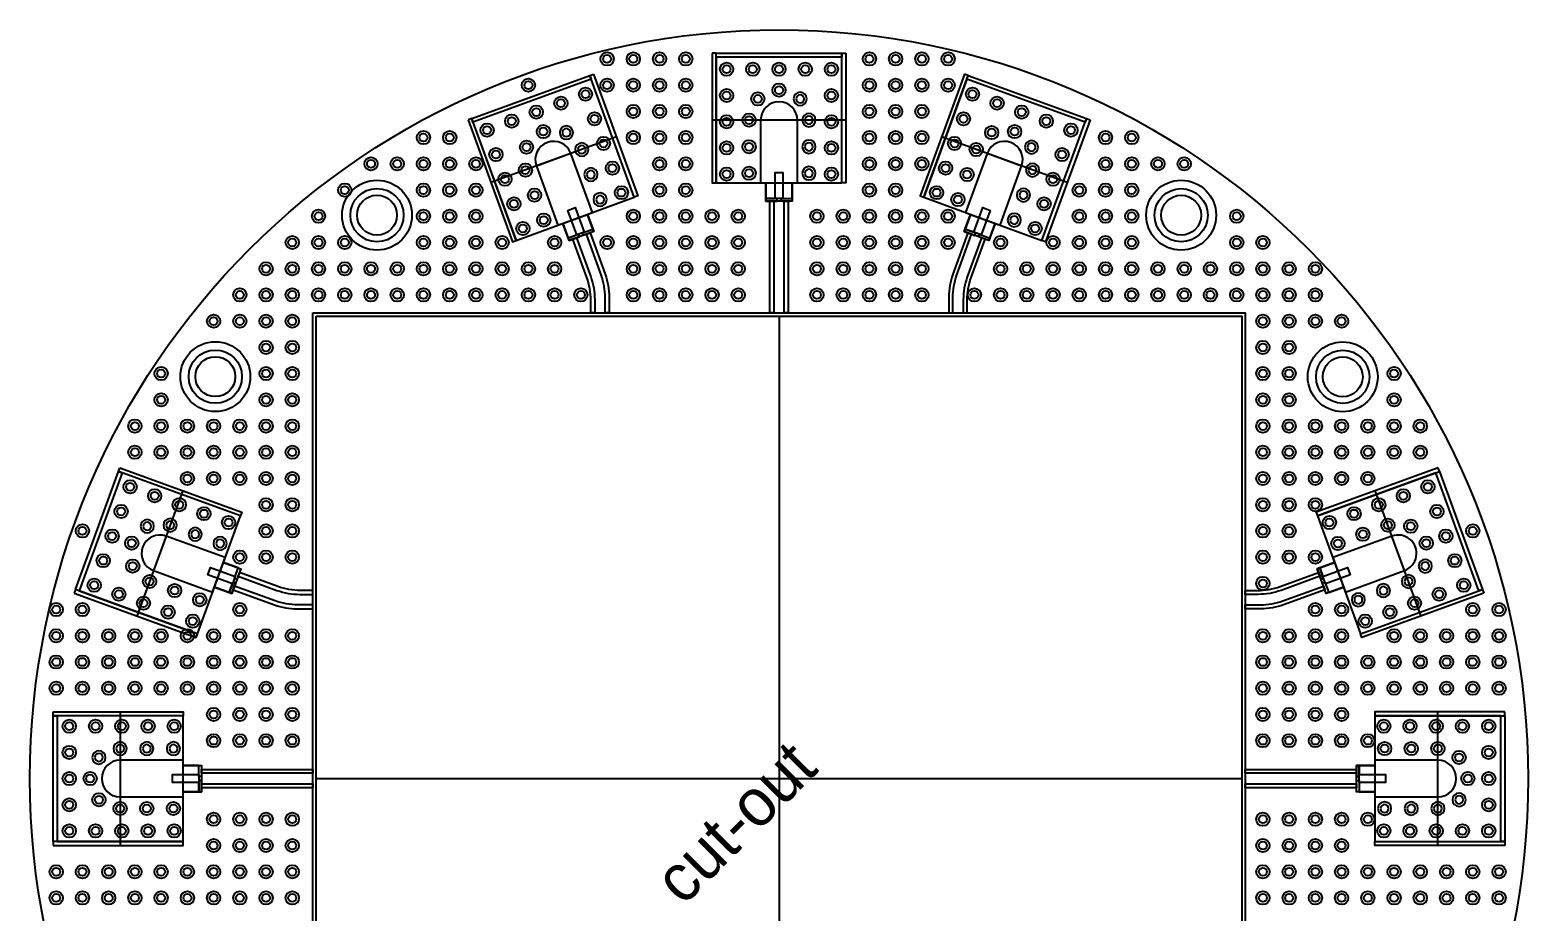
# Model space of a CAD drawing. Header units: inches. Extents: x -5.7 to 21.7, y 0 to 16.
# Drawn here: x 7.885 to 10.135, y 5.534 to 6.858 of the extents above; entities that cross this region are included whole.
import ezdxf

# ---------------------------------------------------------------- set-up
doc = ezdxf.new("R2010")
doc.units = ezdxf.units.IN
doc.header["$MEASUREMENT"] = 0
doc.layers.get('0').update_dxf_attribs({"linetype": 'CONTINUOUS'})
for name, color, linetype in [('BACKMETALIZENEGATIVE', 7, 'CONTINUOUS'), ('COMMENTS', 11, 'CONTINUOUS'), ('FRONTMETALLIZE', 90, 'CONTINUOUS'), ('HOLES', 1, 'CONTINUOUS'), ('VIA', 4, 'CONTINUOUS')]:
    doc.layers.add(name, color=color, linetype=linetype)

# ---------------------------------------------------------------- blocks, each defined once
blk = doc.blocks.new('VIA012')
at = {"layer": 'COMMENTS'}
blk.add_circle((0, 0), 0.01, dxfattribs=at)
at = {"layer": 'VIA'}
blk.add_circle((0, 0), 0.006, dxfattribs=at)
blk = doc.blocks.new('DuoDecaPCB_v2')
at = {"layer": 'BACKMETALIZENEGATIVE'}
blk.add_lwpolyline([(-0.7, 0.7), (0.7, 0.7), (0.7, -0.7), (-0.7, -0.7)], close=True, dxfattribs=at)
for centre, radius in [((0, 0), 1.125), ((-0.6038, 0.8467), 0.04), ((0.604, 0.8466), 0.04), ((-0.8466, 0.604), 0.04), ((0.8467, 0.6038), 0.04)]:
    blk.add_circle(centre, radius, dxfattribs=at)
at = {"layer": 'COMMENTS'}
for p, q in [((0.1004, 0.9896), (-0.1004, 0.9896)), ((-0.2441, 0.9643), (-0.4328, 0.8956)), ((0.4328, 0.8956), (0.2441, 0.9643)), ((0, 0.695), (0, -0.695)), ((-0.8956, 0.4328), (-0.9643, 0.2441)), ((0.9643, 0.2441), (0.8956, 0.4328)), ((-0.9896, 0.1004), (-0.9896, -0.1004)), ((0.9896, -0.1004), (0.9896, 0.1004)), ((-0.695, 0), (0.695, 0))]:
    blk.add_line(p, q, dxfattribs=at)
for points in [[(-0.0945, 0.8951), (0.0945, 0.8951), (0.0945, 1.0841), (-0.0945, 1.0841)], [(-0.3949, 0.8088), (-0.2174, 0.8735), (-0.282, 1.051), (-0.4596, 0.9864)], [(0.2174, 0.8735), (0.3949, 0.8088), (0.4596, 0.9864), (0.282, 1.051)], [(-0.0276, 0.8951), (0.0276, 0.8951), (0.0276, 0.9896), (-0.0276, 0.9896)], [(-0.332, 0.8317), (-0.2803, 0.8506), (-0.3126, 0.9394), (-0.3644, 0.9205)], [(0.2803, 0.8506), (0.332, 0.8317), (0.3644, 0.9205), (0.3126, 0.9394)], [(-0.0059, 0.8715), (-0.0059, 0.9109), (0.0059, 0.9109), (0.0059, 0.8715)], [(-0.0197, 0.8676), (-0.0197, 0.8951), (0.0197, 0.8951), (0.0197, 0.8676)], [(-0.3036, 0.8169), (-0.3171, 0.8539), (-0.306, 0.858), (-0.2925, 0.821)], [(0.2925, 0.821), (0.306, 0.858), (0.3171, 0.8539), (0.3036, 0.8169)], [(-0.3152, 0.8085), (-0.3246, 0.8344), (-0.2877, 0.8479), (-0.2782, 0.822)], [(0.2782, 0.822), (0.2877, 0.8479), (0.3246, 0.8344), (0.3152, 0.8085)], [(-0.8735, 0.2174), (-0.8088, 0.3949), (-0.9864, 0.4596), (-1.051, 0.282)], [(0.8088, 0.3949), (0.8735, 0.2174), (1.051, 0.282), (0.9864, 0.4596)], [(-0.8506, 0.2803), (-0.8317, 0.332), (-0.9205, 0.3644), (-0.9394, 0.3126)], [(0.8317, 0.332), (0.8506, 0.2803), (0.9394, 0.3126), (0.9205, 0.3644)], [(-0.821, 0.2925), (-0.858, 0.306), (-0.8539, 0.3171), (-0.8169, 0.3036)], [(-0.822, 0.2782), (-0.8479, 0.2877), (-0.8344, 0.3246), (-0.8085, 0.3152)], [(0.8085, 0.3152), (0.8344, 0.3246), (0.8479, 0.2877), (0.822, 0.2782)], [(0.8169, 0.3036), (0.8539, 0.3171), (0.858, 0.306), (0.821, 0.2925)], [(-0.8951, -0.0945), (-0.8951, 0.0945), (-1.0841, 0.0945), (-1.0841, -0.0945)], [(0.8951, 0.0945), (0.8951, -0.0945), (1.0841, -0.0945), (1.0841, 0.0945)], [(-0.8951, -0.0276), (-0.8951, 0.0276), (-0.9896, 0.0276), (-0.9896, -0.0276)], [(0.8951, 0.0276), (0.8951, -0.0276), (0.9896, -0.0276), (0.9896, 0.0276)], [(-0.8715, -0.0059), (-0.9109, -0.0059), (-0.9109, 0.0059), (-0.8715, 0.0059)], [(-0.8676, -0.0197), (-0.8951, -0.0197), (-0.8951, 0.0197), (-0.8676, 0.0197)], [(0.8676, 0.0197), (0.8951, 0.0197), (0.8951, -0.0197), (0.8676, -0.0197)], [(0.8715, 0.0059), (0.9109, 0.0059), (0.9109, -0.0059), (0.8715, -0.0059)]]:
    blk.add_lwpolyline(points, close=True, dxfattribs=at)
for centre in [(-0.6038, 0.8467), (0.604, 0.8466), (-0.8466, 0.604), (0.8467, 0.6038)]:
    blk.add_circle(centre, 0.0525, dxfattribs=at)
at = {"layer": 'FRONTMETALLIZE'}
for points in [[(-0.1004, 1.09), (-0.1004, 0.8951), (-0.0945, 0.8951), (-0.0945, 1.09)], [(0.0945, 1.09), (0.0945, 1.0841), (-0.0945, 1.0841), (-0.0945, 1.09)], [(0.1004, 1.09), (0.1004, 0.8951), (0.0945, 0.8951), (0.0945, 1.09)], [(-0.2785, 1.0586), (-0.2118, 0.8755), (-0.2174, 0.8735), (-0.284, 1.0566)], [(0.2785, 1.0586), (0.2118, 0.8755), (0.2174, 0.8735), (0.284, 1.0566)], [(-0.284, 1.0566), (-0.282, 1.051), (-0.4596, 0.9864), (-0.4616, 0.9919)], [(0.4616, 0.9919), (0.4596, 0.9864), (0.282, 1.051), (0.284, 1.0566)], [(-0.4671, 0.9899), (-0.4005, 0.8068), (-0.3949, 0.8088), (-0.4616, 0.9919)], [(0.4671, 0.9899), (0.4005, 0.8068), (0.3949, 0.8088), (0.4616, 0.9919)], [(-0.0197, 0.8715), (-0.0197, 0.8676), (-0.003, 0.8676), (-0.003, 0.8715)], [(-0.0079, 0.8676), (-0.0079, 0.7), (-0.0138, 0.7), (-0.0138, 0.8676)], [(0.0197, 0.8715), (0.0197, 0.8676), (0.003, 0.8676), (0.003, 0.8715)], [(0.0079, 0.7), (0.0079, 0.8676), (0.0138, 0.8676), (0.0138, 0.7)], [(-0.3166, 0.8122), (-0.3152, 0.8085), (-0.2995, 0.8142), (-0.3008, 0.8179)], [(-0.2796, 0.8257), (-0.2782, 0.822), (-0.2939, 0.8162), (-0.2953, 0.8199)], [(0.2796, 0.8257), (0.2782, 0.822), (0.2939, 0.8162), (0.2953, 0.8199)], [(0.3166, 0.8122), (0.3152, 0.8085), (0.2995, 0.8142), (0.3008, 0.8179)], [(-0.7, 0.7), (0.7, 0.7), (0.7, -0.7), (-0.7, -0.7)], [(-0.9919, 0.4616), (-0.9864, 0.4596), (-1.051, 0.282), (-1.0566, 0.284)], [(-0.9899, 0.4671), (-0.8068, 0.4005), (-0.8088, 0.3949), (-0.9919, 0.4616)], [(0.9899, 0.4671), (0.8068, 0.4005), (0.8088, 0.3949), (0.9919, 0.4616)], [(1.0566, 0.284), (1.051, 0.282), (0.9864, 0.4596), (0.9919, 0.4616)], [(-0.8122, 0.3166), (-0.8085, 0.3152), (-0.8142, 0.2995), (-0.8179, 0.3008)], [(0.8122, 0.3166), (0.8085, 0.3152), (0.8142, 0.2995), (0.8179, 0.3008)], [(-0.8257, 0.2796), (-0.822, 0.2782), (-0.8162, 0.2939), (-0.8199, 0.2953)], [(0.8257, 0.2796), (0.822, 0.2782), (0.8162, 0.2939), (0.8199, 0.2953)], [(-1.0586, 0.2785), (-0.8755, 0.2118), (-0.8735, 0.2174), (-1.0566, 0.284)], [(1.0586, 0.2785), (0.8755, 0.2118), (0.8735, 0.2174), (1.0566, 0.284)], [(-1.09, 0.1004), (-0.8951, 0.1004), (-0.8951, 0.0945), (-1.09, 0.0945)], [(-1.09, 0.0945), (-1.0841, 0.0945), (-1.0841, -0.0945), (-1.09, -0.0945)], [(1.09, 0.1004), (0.8951, 0.1004), (0.8951, 0.0945), (1.09, 0.0945)], [(1.09, -0.0945), (1.0841, -0.0945), (1.0841, 0.0945), (1.09, 0.0945)], [(-0.8715, 0.0197), (-0.8676, 0.0197), (-0.8676, 0.003), (-0.8715, 0.003)], [(-0.7, 0.0079), (-0.8676, 0.0079), (-0.8676, 0.0138), (-0.7, 0.0138)], [(0.8676, 0.0079), (0.7, 0.0079), (0.7, 0.0138), (0.8676, 0.0138)], [(0.8715, 0.0197), (0.8676, 0.0197), (0.8676, 0.003), (0.8715, 0.003)], [(-0.8715, -0.0197), (-0.8676, -0.0197), (-0.8676, -0.003), (-0.8715, -0.003)], [(-0.8676, -0.0079), (-0.7, -0.0079), (-0.7, -0.0138), (-0.8676, -0.0138)], [(0.7, -0.0079), (0.8676, -0.0079), (0.8676, -0.0138), (0.7, -0.0138)], [(0.8715, -0.0197), (0.8676, -0.0197), (0.8676, -0.003), (0.8715, -0.003)], [(-1.09, -0.1004), (-0.8951, -0.1004), (-0.8951, -0.0945), (-1.09, -0.0945)], [(1.09, -0.1004), (0.8951, -0.1004), (0.8951, -0.0945), (1.09, -0.0945)]]:
    blk.add_lwpolyline(points, close=True, dxfattribs=at)
for points in [[(0.0059, 0.8715), (0.0197, 0.8715), (0.0197, 0.8951), (0.0276, 0.8951), (0.0276, 0.9896, 1), (-0.0276, 0.9896), (-0.0276, 0.8951), (-0.0197, 0.8951), (-0.0197, 0.8715), (-0.0059, 0.8715), (-0.0059, 0.9109), (0.0059, 0.9109), (0.0059, 0.8715)], [(-0.2925, 0.821), (-0.2796, 0.8257), (-0.2877, 0.8479), (-0.2803, 0.8506), (-0.3126, 0.9394, 1), (-0.3644, 0.9205), (-0.332, 0.8317), (-0.3246, 0.8344), (-0.3166, 0.8122), (-0.3036, 0.8169), (-0.3171, 0.8539), (-0.306, 0.858), (-0.2925, 0.821)], [(0.3036, 0.8169), (0.3166, 0.8122), (0.3246, 0.8344), (0.332, 0.8317), (0.3644, 0.9205, 1), (0.3126, 0.9394), (0.2803, 0.8506), (0.2877, 0.8479), (0.2796, 0.8257), (0.2925, 0.821), (0.306, 0.858), (0.3171, 0.8539), (0.3036, 0.8169)], [(-0.3041, 0.8125), (-0.2828, 0.754, -0.087489), (-0.2768, 0.7198), (-0.2768, 0.7), (-0.2827, 0.7), (-0.2827, 0.7187, 0.087489), (-0.2887, 0.7529), (-0.3097, 0.8105)], [(-0.261, 0.7), (-0.261, 0.7226, 0.087489), (-0.2671, 0.7568), (-0.2893, 0.8179), (-0.2838, 0.82), (-0.2612, 0.7578, -0.087489), (-0.2551, 0.7236), (-0.2551, 0.7)], [(0.261, 0.7), (0.261, 0.7226, -0.087489), (0.2671, 0.7568), (0.2893, 0.8179), (0.2838, 0.82), (0.2612, 0.7578, 0.087489), (0.2551, 0.7236), (0.2551, 0.7)], [(0.3041, 0.8125), (0.2828, 0.754, 0.087489), (0.2768, 0.7198), (0.2768, 0.7), (0.2827, 0.7), (0.2827, 0.7187, -0.087489), (0.2887, 0.7529), (0.3097, 0.8105)], [(-0.8169, 0.3036), (-0.8122, 0.3166), (-0.8344, 0.3246), (-0.8317, 0.332), (-0.9205, 0.3644, 1), (-0.9394, 0.3126), (-0.8506, 0.2803), (-0.8479, 0.2877), (-0.8257, 0.2796), (-0.821, 0.2925), (-0.858, 0.306), (-0.8539, 0.3171), (-0.8169, 0.3036)], [(0.821, 0.2925), (0.8257, 0.2796), (0.8479, 0.2877), (0.8506, 0.2803), (0.9394, 0.3126, 1), (0.9205, 0.3644), (0.8317, 0.332), (0.8344, 0.3246), (0.8122, 0.3166), (0.8169, 0.3036), (0.8539, 0.3171), (0.858, 0.306), (0.821, 0.2925)], [(-0.8125, 0.3041), (-0.754, 0.2828, 0.087489), (-0.7198, 0.2768), (-0.7, 0.2768), (-0.7, 0.2827), (-0.7187, 0.2827, -0.087489), (-0.7529, 0.2887), (-0.8105, 0.3097)], [(0.8125, 0.3041), (0.754, 0.2828, -0.087489), (0.7198, 0.2768), (0.7, 0.2768), (0.7, 0.2827), (0.7187, 0.2827, 0.087489), (0.7529, 0.2887), (0.8105, 0.3097)], [(-0.7, 0.261), (-0.7226, 0.261, -0.087489), (-0.7568, 0.2671), (-0.8179, 0.2893), (-0.82, 0.2838), (-0.7578, 0.2612, 0.087489), (-0.7236, 0.2551), (-0.7, 0.2551)], [(0.7, 0.261), (0.7226, 0.261, 0.087489), (0.7568, 0.2671), (0.8179, 0.2893), (0.82, 0.2838), (0.7578, 0.2612, -0.087489), (0.7236, 0.2551), (0.7, 0.2551)], [(-0.8715, 0.0059), (-0.8715, 0.0197), (-0.8951, 0.0197), (-0.8951, 0.0276), (-0.9896, 0.0276, 1), (-0.9896, -0.0276), (-0.8951, -0.0276), (-0.8951, -0.0197), (-0.8715, -0.0197), (-0.8715, -0.0059), (-0.9109, -0.0059), (-0.9109, 0.0059), (-0.8715, 0.0059)], [(0.8715, -0.0059), (0.8715, -0.0197), (0.8951, -0.0197), (0.8951, -0.0276), (0.9896, -0.0276, 1), (0.9896, 0.0276), (0.8951, 0.0276), (0.8951, 0.0197), (0.8715, 0.0197), (0.8715, 0.0059), (0.9109, 0.0059), (0.9109, -0.0059), (0.8715, -0.0059)]]:
    blk.add_lwpolyline(points, format="xyb", close=True, dxfattribs=at)
for centre, radius in [((0, 0), 1.125), ((-0.6038, 0.8467), 0.04), ((0.604, 0.8466), 0.04), ((-0.8466, 0.604), 0.04), ((0.8467, 0.6038), 0.04)]:
    blk.add_circle(centre, radius, dxfattribs=at)
at = {"layer": 'HOLES'}
blk.add_lwpolyline([(-0.695, 0.695), (0.695, 0.695), (0.695, -0.695), (-0.695, -0.695)], close=True, dxfattribs=at)
for centre in [(-0.6038, 0.8467), (0.604, 0.8466), (-0.8466, 0.604), (0.8467, 0.6038)]:
    blk.add_circle(centre, 0.03, dxfattribs=at)
at = {"layer": 'VIA'}
for p, rotation in [((-0.2582, 1.0814), 89.99999999989895), ((-0.2188, 1.0814), 89.99999999989895), ((-0.1794, 1.0814), 89.99999999989895), ((-0.14, 1.0814), 89.99999999989895), ((0.1358, 1.0814), 89.99999999989895), ((0.1752, 1.0814), 89.99999999989895), ((0.2146, 1.0814), 89.99999999989895), ((0.254, 1.0814), 89.99999999989895), ((-0.3764, 1.042), 89.99999999989895), ((-0.2906, 1.0285), 20), ((-0.2582, 1.042), 89.99999999989895), ((-0.2188, 1.042), 89.99999999989895), ((-0.1794, 1.042), 89.99999999989895), ((-0.14, 1.042), 89.99999999989895), ((-0.0318, 1.0214), 314.9999999999997), ((0, 1.0346), 269.9999999999999), ((0.1358, 1.042), 89.99999999989895), ((0.1752, 1.042), 89.99999999989895), ((0.2146, 1.042), 89.99999999989895), ((0.254, 1.042), 89.99999999989895), ((0.2906, 1.0285), 340), ((-0.3645, 1.0016), 20), ((-0.3275, 1.015), 20), ((-0.2188, 1.0026), 89.99999999989895), ((-0.1794, 1.0026), 89.99999999989895), ((-0.14, 1.0026), 89.99999999989895), ((0.1358, 1.0026), 89.99999999989895), ((0.1752, 1.0026), 89.99999999989895), ((0.2146, 1.0026), 89.99999999989895), ((0.3275, 1.015), 340), ((0.3645, 1.0016), 340), ((-0.4015, 0.9881), 20), ((-0.2771, 0.9915), 20), ((0.2771, 0.9915), 340), ((0.4015, 0.9881), 340), ((-0.534, 0.9632), 89.99999999989895), ((-0.4946, 0.9632), 89.99999999989895), ((-0.4385, 0.9746), 20), ((-0.3539, 0.9722), 289.9999999999999), ((-0.2188, 0.9632), 89.99999999989895), ((-0.1794, 0.9632), 89.99999999989895), ((-0.14, 0.9632), 89.99999999989895), ((0.1358, 0.9632), 89.99999999989895), ((0.1752, 0.9632), 89.99999999989895), ((0.2146, 0.9632), 89.99999999989895), ((0.3194, 0.9707), 294.9999999999997), ((0.3539, 0.9722), 249.9999999999999), ((0.4385, 0.9746), 340), ((0.4904, 0.9632), 89.99999999989895), ((0.5298, 0.9632), 89.99999999989895), ((-0.4251, 0.9377), 20), ((-0.3792, 0.9489), 334.9999999999996), ((-0.2636, 0.9545), 20), ((0.2636, 0.9545), 340), ((0.2962, 0.9453), 340), ((0.4251, 0.9377), 340), ((-0.6128, 0.9238), 89.99999999989895), ((-0.5734, 0.9238), 89.99999999989895), ((-0.534, 0.9238), 89.99999999989895), ((-0.4946, 0.9238), 89.99999999989895), ((-0.4552, 0.9238), 89.99999999989895), ((-0.3808, 0.9145), 20), ((-0.2502, 0.9175), 20), ((-0.1794, 0.9238), 89.99999999989895), ((-0.14, 0.9238), 89.99999999989895), ((0.1358, 0.9238), 89.99999999989895), ((0.1752, 0.9238), 89.99999999989895), ((0.2146, 0.9238), 89.99999999989895), ((0.2502, 0.9175), 340), ((0.4904, 0.9238), 89.99999999989895), ((0.5298, 0.9238), 89.99999999989895), ((0.5692, 0.9238), 89.99999999989895), ((0.6086, 0.9238), 89.99999999989895), ((-0.4116, 0.9007), 20), ((0.2825, 0.9077), 340), ((0.4116, 0.9007), 340), ((-0.6522, 0.8844), 89.99999999989895), ((-0.534, 0.8844), 89.99999999989895), ((-0.4946, 0.8844), 89.99999999989895), ((-0.4552, 0.8844), 89.99999999989895), ((-0.3671, 0.8769), 20), ((-0.2367, 0.8805), 20), ((-0.1794, 0.8844), 89.99999999989895), ((-0.14, 0.8844), 89.99999999989895), ((0.1358, 0.8844), 89.99999999989895), ((0.1752, 0.8844), 89.99999999989895), ((0.2367, 0.8805), 340), ((0.2688, 0.8701), 340), ((0.451, 0.8844), 89.99999999989895), ((0.4904, 0.8844), 89.99999999989895), ((0.5298, 0.8844), 89.99999999989895), ((-0.6916, 0.845), 89.99999999989895), ((-0.534, 0.845), 89.99999999989895), ((-0.4946, 0.845), 89.99999999989895), ((-0.4552, 0.845), 89.99999999989895), ((-0.3981, 0.8637), 20), ((-0.2188, 0.845), 89.99999999989895), ((-0.1794, 0.845), 89.99999999989895), ((-0.14, 0.845), 89.99999999989895), ((-0.1006, 0.845), 89.99999999989895), ((-0.0612, 0.845), 89.99999999989895), ((0.057, 0.845), 89.99999999989895), ((0.0964, 0.845), 89.99999999989895), ((0.1358, 0.845), 89.99999999989895), ((0.1752, 0.845), 89.99999999989895), ((0.2146, 0.845), 89.99999999989895), ((0.254, 0.845), 89.99999999989895), ((0.3981, 0.8637), 340), ((0.451, 0.845), 89.99999999989895), ((0.4904, 0.845), 89.99999999989895), ((0.5298, 0.845), 89.99999999989895), ((0.6874, 0.845), 89.99999999989895), ((-0.3847, 0.8267), 20), ((-0.3534, 0.8394), 20), ((0.3847, 0.8267), 340), ((-0.731, 0.8056), 89.99999999989895), ((-0.6916, 0.8056), 89.99999999989895), ((-0.6522, 0.8056), 89.99999999989895), ((-0.534, 0.8056), 89.99999999989895), ((-0.4946, 0.8056), 89.99999999989895), ((-0.4552, 0.8056), 89.99999999989895), ((-0.4158, 0.8056), 89.99999999989895), ((-0.337, 0.8056), 89.99999999989895), ((-0.2582, 0.8056), 89.99999999989895), ((-0.2188, 0.8056), 89.99999999989895), ((-0.1794, 0.8056), 89.99999999989895), ((-0.14, 0.8056), 89.99999999989895), ((-0.1006, 0.8056), 89.99999999989895), ((-0.0612, 0.8056), 89.99999999989895), ((0.057, 0.8056), 89.99999999989895), ((0.0964, 0.8056), 89.99999999989895), ((0.1358, 0.8056), 89.99999999989895), ((0.1752, 0.8056), 89.99999999989895), ((0.2146, 0.8056), 89.99999999989895), ((0.254, 0.8056), 89.99999999989895), ((0.3328, 0.8056), 89.99999999989895), ((0.4116, 0.8056), 89.99999999989895), ((0.451, 0.8056), 89.99999999989895), ((0.4904, 0.8056), 89.99999999989895), ((0.5298, 0.8056), 89.99999999989895), ((0.6874, 0.8056), 89.99999999989895), ((0.7268, 0.8056), 89.99999999989895), ((-0.7704, 0.7662), 89.99999999989895), ((-0.731, 0.7662), 89.99999999989895), ((-0.6916, 0.7662), 89.99999999989895), ((-0.6522, 0.7662), 89.99999999989895), ((-0.6128, 0.7662), 89.99999999989895), ((-0.5734, 0.7662), 89.99999999989895), ((-0.534, 0.7662), 89.99999999989895), ((-0.4946, 0.7662), 89.99999999989895), ((-0.4552, 0.7662), 89.99999999989895), ((-0.4158, 0.7662), 89.99999999989895), ((-0.3764, 0.7662), 89.99999999989895), ((-0.337, 0.7662), 89.99999999989895), ((-0.2188, 0.7662), 89.99999999989895), ((-0.1794, 0.7662), 89.99999999989895), ((-0.14, 0.7662), 89.99999999989895), ((-0.1006, 0.7662), 89.99999999989895), ((-0.0612, 0.7662), 89.99999999989895), ((0.057, 0.7662), 89.99999999989895), ((0.0964, 0.7662), 89.99999999989895), ((0.1358, 0.7662), 89.99999999989895), ((0.1752, 0.7662), 89.99999999989895), ((0.2146, 0.7662), 89.99999999989895), ((0.3328, 0.7662), 89.99999999989895), ((0.3722, 0.7662), 89.99999999989895), ((0.4116, 0.7662), 89.99999999989895), ((0.451, 0.7662), 89.99999999989895), ((0.4904, 0.7662), 89.99999999989895), ((0.5298, 0.7662), 89.99999999989895), ((0.5692, 0.7662), 89.99999999989895), ((0.6086, 0.7662), 89.99999999989895), ((0.648, 0.7662), 89.99999999989895), ((0.6874, 0.7662), 89.99999999989895), ((0.7268, 0.7662), 89.99999999989895), ((0.7662, 0.7662), 89.99999999989895), ((0.8056, 0.7662), 89.99999999989895), ((-0.8098, 0.7268), 89.99999999989895), ((-0.7704, 0.7268), 89.99999999989895), ((-0.731, 0.7268), 89.99999999989895), ((-0.6916, 0.7268), 89.99999999989895), ((-0.6522, 0.7268), 89.99999999989895), ((-0.6128, 0.7268), 89.99999999989895), ((-0.5734, 0.7268), 89.99999999989895), ((-0.534, 0.7268), 89.99999999989895), ((-0.4946, 0.7268), 89.99999999989895), ((-0.4552, 0.7268), 89.99999999989895), ((-0.4158, 0.7268), 89.99999999989895), ((-0.3764, 0.7268), 89.99999999989895), ((-0.337, 0.7268), 89.99999999989895), ((-0.2976, 0.7268), 89.99999999989895), ((-0.2188, 0.7268), 89.99999999989895), ((-0.1794, 0.7268), 89.99999999989895), ((-0.14, 0.7268), 89.99999999989895), ((-0.1006, 0.7268), 89.99999999989895), ((-0.0612, 0.7268), 89.99999999989895), ((0.057, 0.7268), 89.99999999989895), ((0.0964, 0.7268), 89.99999999989895), ((0.1358, 0.7268), 89.99999999989895), ((0.1752, 0.7268), 89.99999999989895), ((0.2146, 0.7268), 89.99999999989895), ((0.2934, 0.7268), 89.99999999989895), ((0.3328, 0.7268), 89.99999999989895), ((0.3722, 0.7268), 89.99999999989895), ((0.4116, 0.7268), 89.99999999989895), ((0.451, 0.7268), 89.99999999989895), ((0.4904, 0.7268), 89.99999999989895), ((0.5298, 0.7268), 89.99999999989895), ((0.5692, 0.7268), 89.99999999989895), ((0.6086, 0.7268), 89.99999999989895), ((0.648, 0.7268), 89.99999999989895), ((0.6874, 0.7268), 89.99999999989895), ((0.7268, 0.7268), 89.99999999989895), ((0.7662, 0.7268), 89.99999999989895), ((0.8056, 0.7268), 89.99999999989895), ((-0.8492, 0.6874), 89.99999999989895), ((-0.8098, 0.6874), 89.99999999989895), ((-0.7704, 0.6874), 89.99999999989895), ((-0.731, 0.6874), 89.99999999989895), ((0.7268, 0.6874), 89.99999999989895), ((0.7662, 0.6874), 89.99999999989895), ((0.8056, 0.6874), 89.99999999989895), ((0.845, 0.6874), 89.99999999989895), ((-0.7704, 0.648), 89.99999999989895), ((-0.731, 0.648), 89.99999999989895), ((0.7268, 0.648), 89.99999999989895), ((0.7662, 0.648), 89.99999999989895), ((-0.928, 0.6086), 89.99999999989895), ((-0.7704, 0.6086), 89.99999999989895), ((-0.731, 0.6086), 89.99999999989895), ((0.7268, 0.6086), 89.99999999989895), ((0.7662, 0.6086), 89.99999999989895), ((0.9238, 0.6086), 89.99999999989895), ((-0.928, 0.5692), 89.99999999989895), ((-0.7704, 0.5692), 89.99999999989895), ((-0.731, 0.5692), 89.99999999989895), ((0.7268, 0.5692), 89.99999999989895), ((0.7662, 0.5692), 89.99999999989895), ((0.9238, 0.5692), 89.99999999989895), ((-0.9674, 0.5298), 89.99999999989895), ((-0.928, 0.5298), 89.99999999989895), ((-0.8886, 0.5298), 89.99999999989895), ((-0.8492, 0.5298), 89.99999999989895), ((-0.8098, 0.5298), 89.99999999989895), ((-0.7704, 0.5298), 89.99999999989895), ((-0.731, 0.5298), 89.99999999989895), ((0.7268, 0.5298), 89.99999999989895), ((0.7662, 0.5298), 89.99999999989895), ((0.8056, 0.5298), 89.99999999989895), ((0.845, 0.5298), 89.99999999989895), ((0.8844, 0.5298), 89.99999999989895), ((0.9238, 0.5298), 89.99999999989895), ((0.9632, 0.5298), 89.99999999989895), ((-0.9674, 0.4904), 89.99999999989895), ((-0.928, 0.4904), 89.99999999989895), ((-0.8886, 0.4904), 89.99999999989895), ((-0.8492, 0.4904), 89.99999999989895), ((-0.8098, 0.4904), 89.99999999989895), ((-0.7704, 0.4904), 89.99999999989895), ((-0.731, 0.4904), 89.99999999989895), ((0.7268, 0.4904), 89.99999999989895), ((0.7662, 0.4904), 89.99999999989895), ((0.8056, 0.4904), 89.99999999989895), ((0.845, 0.4904), 89.99999999989895), ((0.8844, 0.4904), 89.99999999989895), ((0.9238, 0.4904), 89.99999999989895), ((0.9632, 0.4904), 89.99999999989895), ((-0.9746, 0.4385), 70), ((-0.8886, 0.451), 89.99999999989895), ((-0.8492, 0.451), 89.99999999989895), ((-0.8098, 0.451), 89.99999999989895), ((-0.7704, 0.451), 89.99999999989895), ((-0.731, 0.451), 89.99999999989895), ((0.7268, 0.451), 89.99999999989895), ((0.7662, 0.451), 89.99999999989895), ((0.8056, 0.451), 89.99999999989895), ((0.845, 0.451), 89.99999999989895), ((0.8844, 0.451), 89.99999999989895), ((0.9746, 0.4385), 289.9999999999999), ((-0.9377, 0.4251), 70), ((0.9377, 0.4251), 289.9999999999999), ((-0.9881, 0.4015), 70), ((-0.9007, 0.4116), 70), ((-0.8637, 0.3981), 70), ((-0.7704, 0.4116), 89.99999999989895), ((-0.731, 0.4116), 89.99999999989895), ((0.7268, 0.4116), 89.99999999989895), ((0.7662, 0.4116), 89.99999999989895), ((0.8056, 0.4116), 89.99999999989895), ((0.8637, 0.3981), 289.9999999999999), ((0.9007, 0.4116), 289.9999999999999), ((0.9881, 0.4015), 289.9999999999999), ((-0.8267, 0.3847), 70), ((0.8267, 0.3847), 289.9999999999999), ((0.9145, 0.3808), 289.9999999999999), ((0.9489, 0.3792), 244.9999999999996), ((-1.0462, 0.3722), 89.99999999989895), ((-1.0016, 0.3645), 70), ((-0.9722, 0.3539), 339.9999999999999), ((-0.7704, 0.3722), 89.99999999989895), ((-0.731, 0.3722), 89.99999999989895), ((0.7268, 0.3722), 89.99999999989895), ((0.7662, 0.3722), 89.99999999989895), ((0.8394, 0.3534), 289.9999999999999), ((0.8769, 0.3671), 289.9999999999999), ((0.9722, 0.3539), 199.9999999999999), ((1.0016, 0.3645), 289.9999999999999), ((1.042, 0.3722), 89.99999999989895), ((-1.015, 0.3275), 70), ((-0.8098, 0.3328), 89.99999999989895), ((-0.7704, 0.3328), 89.99999999989895), ((-0.731, 0.3328), 89.99999999989895), ((0.7268, 0.3328), 89.99999999989895), ((0.7662, 0.3328), 89.99999999989895), ((0.8056, 0.3328), 89.99999999989895), ((1.015, 0.3275), 289.9999999999999), ((-0.9707, 0.3194), 24.99999999999966), ((-1.0285, 0.2906), 70), ((-0.9453, 0.2962), 70), ((-0.9077, 0.2825), 70), ((0.7268, 0.2934), 89.99999999989895), ((1.0285, 0.2906), 289.9999999999999), ((-0.9915, 0.2771), 70), ((-0.9545, 0.2636), 70), ((-0.8701, 0.2688), 70), ((0.9545, 0.2636), 289.9999999999999), ((0.9915, 0.2771), 289.9999999999999), ((-1.0856, 0.254), 89.99999999989895), ((-1.0462, 0.254), 89.99999999989895), ((-0.9175, 0.2502), 70), ((-0.8805, 0.2367), 70), ((-0.8098, 0.254), 89.99999999989895), ((0.8056, 0.254), 89.99999999989895), ((0.845, 0.254), 89.99999999989895), ((0.8805, 0.2367), 289.9999999999999), ((0.9175, 0.2502), 289.9999999999999), ((1.042, 0.254), 89.99999999989895), ((1.0814, 0.254), 89.99999999989895), ((-1.0856, 0.2146), 89.99999999989895), ((-1.0462, 0.2146), 89.99999999989895), ((-1.0068, 0.2146), 89.99999999989895), ((-0.9674, 0.2146), 89.99999999989895), ((-0.928, 0.2146), 89.99999999989895), ((-0.8886, 0.2146), 89.99999999989895), ((-0.8492, 0.2146), 89.99999999989895), ((-0.8098, 0.2146), 89.99999999989895), ((-0.7704, 0.2146), 89.99999999989895), ((-0.731, 0.2146), 89.99999999989895), ((0.7268, 0.2146), 89.99999999989895), ((0.7662, 0.2146), 89.99999999989895), ((0.8056, 0.2146), 89.99999999989895), ((0.845, 0.2146), 89.99999999989895), ((0.9238, 0.2146), 89.99999999989895), ((0.9632, 0.2146), 89.99999999989895), ((1.0026, 0.2146), 89.99999999989895), ((1.042, 0.2146), 89.99999999989895), ((1.0814, 0.2146), 89.99999999989895), ((-1.0856, 0.1752), 89.99999999989895), ((-1.0462, 0.1752), 89.99999999989895), ((-1.0068, 0.1752), 89.99999999989895), ((-0.9674, 0.1752), 89.99999999989895), ((-0.928, 0.1752), 89.99999999989895), ((-0.8886, 0.1752), 89.99999999989895), ((-0.8492, 0.1752), 89.99999999989895), ((-0.8098, 0.1752), 89.99999999989895), ((-0.7704, 0.1752), 89.99999999989895), ((-0.731, 0.1752), 89.99999999989895), ((0.7268, 0.1752), 89.99999999989895), ((0.7662, 0.1752), 89.99999999989895), ((0.8056, 0.1752), 89.99999999989895), ((0.845, 0.1752), 89.99999999989895), ((0.8844, 0.1752), 89.99999999989895), ((0.9238, 0.1752), 89.99999999989895), ((0.9632, 0.1752), 89.99999999989895), ((1.0026, 0.1752), 89.99999999989895), ((1.042, 0.1752), 89.99999999989895), ((1.0814, 0.1752), 89.99999999989895), ((-1.0856, 0.1358), 89.99999999989895), ((-1.0462, 0.1358), 89.99999999989895), ((-1.0068, 0.1358), 89.99999999989895), ((-0.9674, 0.1358), 89.99999999989895), ((-0.928, 0.1358), 89.99999999989895), ((-0.8886, 0.1358), 89.99999999989895), ((-0.8492, 0.1358), 89.99999999989895), ((-0.8098, 0.1358), 89.99999999989895), ((-0.7704, 0.1358), 89.99999999989895), ((-0.731, 0.1358), 89.99999999989895), ((0.7268, 0.1358), 89.99999999989895), ((0.7662, 0.1358), 89.99999999989895), ((0.8056, 0.1358), 89.99999999989895), ((0.845, 0.1358), 89.99999999989895), ((0.8844, 0.1358), 89.99999999989895), ((0.9238, 0.1358), 89.99999999989895), ((0.9632, 0.1358), 89.99999999989895), ((1.0026, 0.1358), 89.99999999989895), ((1.042, 0.1358), 89.99999999989895), ((1.0814, 0.1358), 89.99999999989895), ((-0.8492, 0.0964), 89.99999999989895), ((-0.8098, 0.0964), 89.99999999989895), ((-0.7704, 0.0964), 89.99999999989895), ((-0.731, 0.0964), 89.99999999989895), ((0.7268, 0.0964), 89.99999999989895), ((0.7662, 0.0964), 89.99999999989895), ((0.8056, 0.0964), 89.99999999989895), ((0.845, 0.0964), 89.99999999989895), ((-1.0659, 0.0787), 90), ((-1.0265, 0.0787), 90), ((-0.9871, 0.0787), 90), ((-0.9477, 0.0787), 90), ((-0.9084, 0.0787), 90), ((0.9084, 0.0787), 269.9999999999999), ((0.9477, 0.0787), 269.9999999999999), ((0.9871, 0.0787), 269.9999999999999), ((1.0265, 0.0787), 269.9999999999999), ((1.0659, 0.0787), 269.9999999999999), ((-1.0659, 0.0394), 90), ((-0.8492, 0.057), 89.99999999989895), ((-0.8098, 0.057), 89.99999999989895), ((-0.7704, 0.057), 89.99999999989895), ((-0.731, 0.057), 89.99999999989895), ((0.7268, 0.057), 89.99999999989895), ((0.7662, 0.057), 89.99999999989895), ((0.8056, 0.057), 89.99999999989895), ((0.845, 0.057), 89.99999999989895), ((0.8844, 0.057), 89.99999999989895), ((0.9096, 0.045), 269.9999999999999), ((0.9496, 0.045), 269.9999999999999), ((0.9896, 0.045), 269.9999999999999), ((1.0214, 0.0318), 224.9999999999996), ((1.0659, 0.0394), 269.9999999999999), ((-1.0659, 0), 90), ((1.0346, 0), 179.9999999999999), ((1.0659, 0), 269.9999999999999), ((-1.0214, -0.0318), 44.99999999999963), ((-1.0659, -0.0394), 90), ((-0.9896, -0.045), 90), ((-0.9496, -0.045), 90), ((-0.9096, -0.045), 90), ((1.0659, -0.0394), 269.9999999999999), ((-0.8492, -0.0612), 89.99999999989895), ((-0.8098, -0.0612), 89.99999999989895), ((-0.7704, -0.0612), 89.99999999989895), ((-0.731, -0.0612), 89.99999999989895), ((0.7268, -0.0612), 89.99999999989895), ((0.7662, -0.0612), 89.99999999989895), ((0.8056, -0.0612), 89.99999999989895), ((0.845, -0.0612), 89.99999999989895), ((0.8844, -0.0612), 89.99999999989895), ((-1.0659, -0.0787), 90), ((-1.0265, -0.0787), 90), ((-0.9871, -0.0787), 90), ((-0.9477, -0.0787), 90), ((-0.9084, -0.0787), 90), ((0.9084, -0.0787), 269.9999999999999), ((0.9477, -0.0787), 269.9999999999999), ((0.9871, -0.0787), 269.9999999999999), ((1.0265, -0.0787), 269.9999999999999), ((1.0659, -0.0787), 269.9999999999999), ((-0.8492, -0.1006), 89.99999999989895), ((-0.8098, -0.1006), 89.99999999989895), ((-0.7704, -0.1006), 89.99999999989895), ((-0.731, -0.1006), 89.99999999989895), ((0.7268, -0.1006), 89.99999999989895), ((0.7662, -0.1006), 89.99999999989895), ((0.8056, -0.1006), 89.99999999989895), ((0.845, -0.1006), 89.99999999989895), ((-1.0856, -0.14), 89.99999999989895), ((-1.0462, -0.14), 89.99999999989895), ((-1.0068, -0.14), 89.99999999989895), ((-0.9674, -0.14), 89.99999999989895), ((-0.928, -0.14), 89.99999999989895), ((-0.8886, -0.14), 89.99999999989895), ((-0.8492, -0.14), 89.99999999989895), ((-0.8098, -0.14), 89.99999999989895), ((-0.7704, -0.14), 89.99999999989895), ((-0.731, -0.14), 89.99999999989895), ((0.7268, -0.14), 89.99999999989895), ((0.7662, -0.14), 89.99999999989895), ((0.8056, -0.14), 89.99999999989895), ((0.845, -0.14), 89.99999999989895), ((0.8844, -0.14), 89.99999999989895), ((0.9238, -0.14), 89.99999999989895), ((0.9632, -0.14), 89.99999999989895), ((1.0026, -0.14), 89.99999999989895), ((1.042, -0.14), 89.99999999989895), ((1.0814, -0.14), 89.99999999989895), ((-1.0856, -0.1794), 89.99999999989895), ((-1.0462, -0.1794), 89.99999999989895), ((-1.0068, -0.1794), 89.99999999989895), ((-0.9674, -0.1794), 89.99999999989895), ((-0.928, -0.1794), 89.99999999989895), ((-0.8886, -0.1794), 89.99999999989895), ((-0.8492, -0.1794), 89.99999999989895), ((-0.8098, -0.1794), 89.99999999989895), ((-0.7704, -0.1794), 89.99999999989895), ((-0.731, -0.1794), 89.99999999989895), ((0.7268, -0.1794), 89.99999999989895), ((0.7662, -0.1794), 89.99999999989895), ((0.8056, -0.1794), 89.99999999989895), ((0.845, -0.1794), 89.99999999989895), ((0.8844, -0.1794), 89.99999999989895), ((0.9238, -0.1794), 89.99999999989895), ((0.9632, -0.1794), 89.99999999989895), ((1.0026, -0.1794), 89.99999999989895), ((1.042, -0.1794), 89.99999999989895), ((1.0814, -0.1794), 89.99999999989895)]:
    blk.add_blockref('VIA012', p, dxfattribs=dict(at, rotation=rotation))
for p in [(-0.0787, 1.0659), (-0.0394, 1.0659), (0, 1.0659), (0.0394, 1.0659), (0.0787, 1.0659), (-0.0787, 1.0265), (0.0787, 1.0265), (-0.0787, 0.9871), (-0.045, 0.9896), (0.0787, 0.9871), (-0.0787, 0.9477), (-0.045, 0.9496), (0.0787, 0.9477), (-0.0787, 0.9084), (-0.045, 0.9096), (0.0787, 0.9084), (-1.0346, 0)]:
    blk.add_blockref('VIA012', p, dxfattribs=at)
at = {"layer": 'VIA', "xscale": -1}
for p, rotation in [((0.0318, 1.0214), 45.00000000000009), ((-0.3194, 0.9707), 65.00000000000007), ((-0.2962, 0.9453), 20.00000000000001), ((0.3792, 0.9489), 25.00000000000007), ((0.3808, 0.9145), 340), ((-0.2825, 0.9077), 20.00000000000001), ((-0.2688, 0.8701), 20.00000000000001), ((0.3671, 0.8769), 340), ((0.3534, 0.8394), 340), ((-0.9489, 0.3792), 115.0000000000001), ((-0.9145, 0.3808), 70), ((-0.8769, 0.3671), 70), ((-0.8394, 0.3534), 70), ((0.9707, 0.3194), 335), ((0.9077, 0.2825), 290), ((0.9453, 0.2962), 290), ((0.8701, 0.2688), 290), ((-1.0214, 0.0318), 135.0000000000001), ((-0.9896, 0.045), 90), ((-0.9496, 0.045), 90), ((-0.9096, 0.045), 90), ((1.0214, -0.0318), 315.0000000000001), ((0.9096, -0.045), 270), ((0.9496, -0.045), 270), ((0.9896, -0.045), 270)]:
    blk.add_blockref('VIA012', p, dxfattribs=dict(at, rotation=rotation))
for p in [(0.045, 0.9896), (0.045, 0.9496), (0.045, 0.9096)]:
    blk.add_blockref('VIA012', p, dxfattribs=at)
at = {"layer": 'COMMENTS', "insert": (-0.194, -0.1427), "char_height": 0.07087, "width": 0.404534, "attachment_point": 1, "rotation": 45}
blk.add_mtext('cut-out', dxfattribs=at)

msp = doc.modelspace()

# ---------------------------------------------------------------- block references
msp.add_blockref('DuoDecaPCB_v2', (9.0097, 5.7329))

doc.saveas('drawing.dxf')
